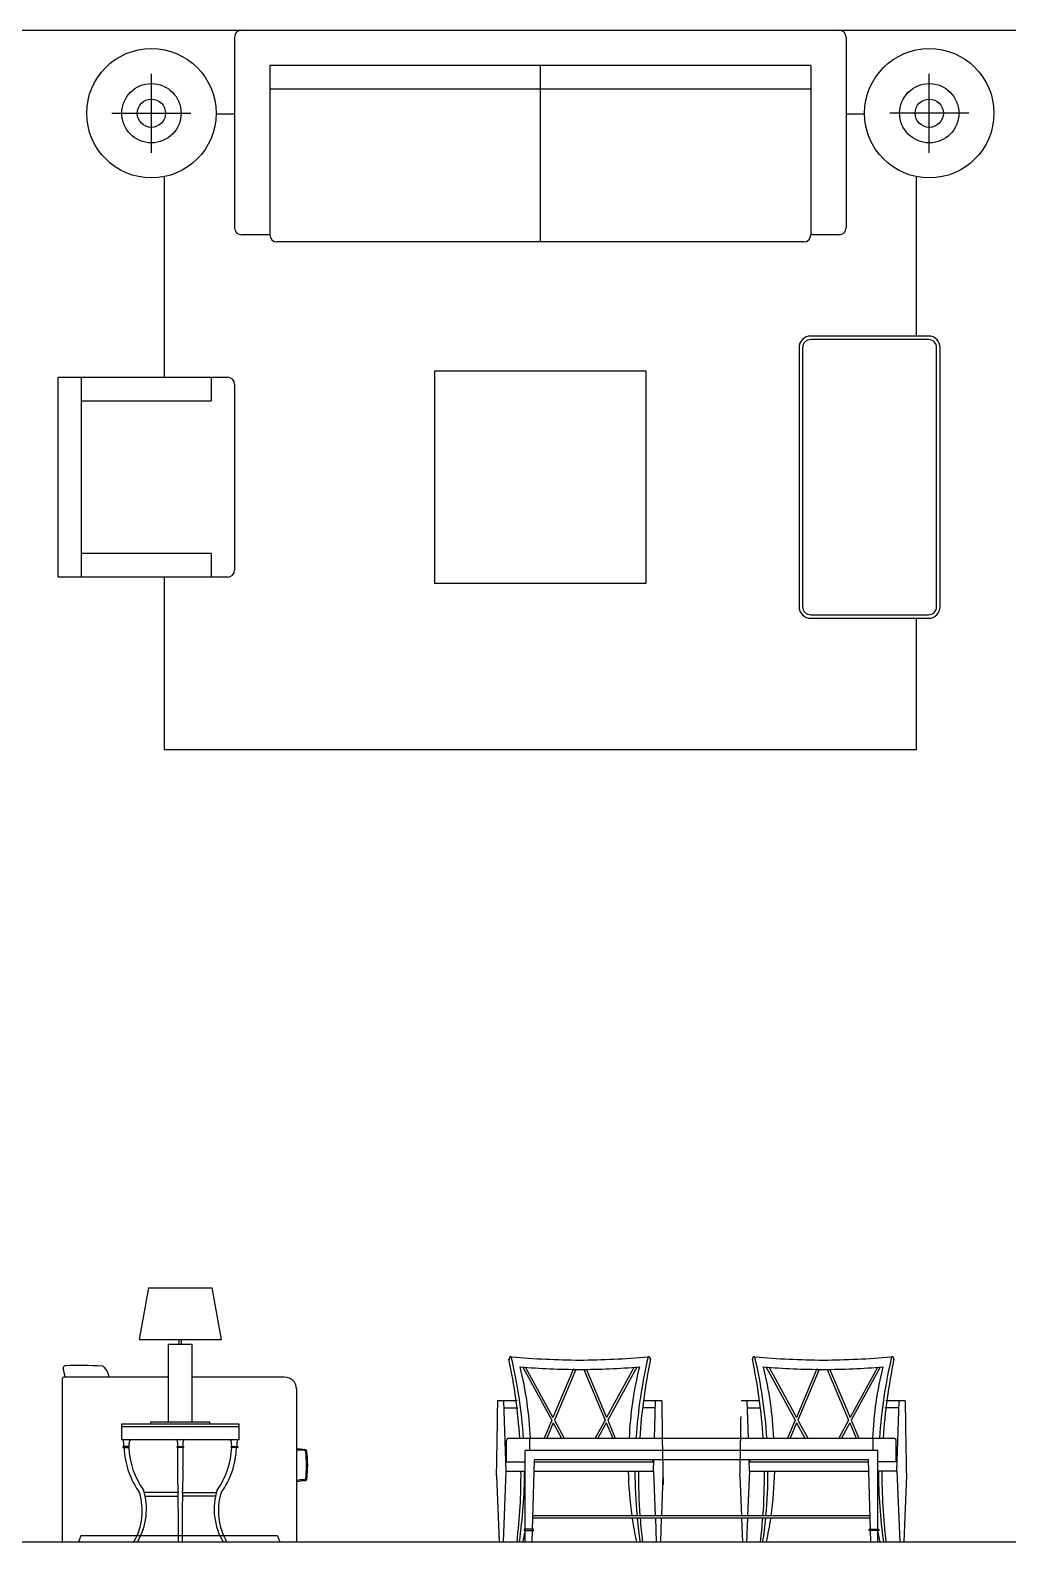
# Model space of a CAD drawing. Header units: inches. Extents: x 4.8 to 47.3, y 10 to 34.8.
# Drawn here: x 32.38 to 36.54, y 16.17 to 22.6 of the extents above; entities that cross this region are included whole.
import ezdxf

# ---------------------------------------------------------------- set-up
doc = ezdxf.new("R2010")
doc.units = ezdxf.units.IN
doc.header["$MEASUREMENT"] = 0
for name, color, linetype in [('02', 2, 'Continuous'), ('1', 1, 'Continuous'), ('4', 4, 'Continuous')]:
    doc.layers.add(name, color=color, linetype=linetype)

msp = doc.modelspace()

# ---------------------------------------------------------------- linework, layer by layer
at = {"layer": '02'}
for p, q in [((33.2496, 22.5689), (33.2496, 21.7589)), ((35.8496, 22.5689), (35.8496, 21.7589)), ((35.6996, 22.4489), (33.3996, 22.4489)), ((33.3996, 22.4489), (33.3996, 21.7289)), ((34.5496, 21.6989), (34.5496, 22.4489)), ((35.6996, 22.4489), (35.6996, 21.7289)), ((35.6996, 22.3489), (33.3996, 22.3489)), ((33.3996, 21.7289), (33.2796, 21.7289)), ((35.8196, 21.7289), (35.6996, 21.7289)), ((35.6696, 21.6989), (33.4296, 21.6989)), ((36.1996, 21.2989), (35.6996, 21.2989)), ((35.6496, 21.2489), (35.6496, 20.1489)), ((36.2496, 20.1489), (36.2496, 21.2489)), ((32.4993, 20.274), (32.4993, 21.1238)), ((32.4993, 21.1238), (33.2196, 21.1238)), ((32.5993, 20.274), (32.5993, 21.1238)), ((33.1496, 21.1238), (33.1496, 21.0238)), ((33.2496, 21.0938), (33.2496, 20.304)), ((32.5993, 21.0238), (33.1496, 21.0238)), ((33.1496, 20.374), (32.5993, 20.374)), ((33.1496, 20.374), (33.1496, 20.274)), ((33.2196, 20.274), (32.4993, 20.274)), ((35.6996, 20.0989), (36.1996, 20.0989))]:
    msp.add_line(p, q, dxfattribs=at)
msp.add_lwpolyline([(34.9996, 20.2489), (34.9996, 21.1489), (34.0996, 21.1489), (34.0996, 20.2489)], close=True, dxfattribs=at)
for centre, radius in [((32.8961, 22.2461), 0.275), ((36.2031, 22.2461), 0.275), ((32.8961, 22.2461), 0.126), ((36.2031, 22.2461), 0.126)]:
    msp.add_circle(centre, radius, dxfattribs=at)
for centre, radius, start, end in [((33.2796, 22.5689), 0.03, 90, 180), ((35.8196, 22.5689), 0.03, 0, 90), ((33.2796, 21.7589), 0.03, 180, 270), ((33.4296, 21.7289), 0.03, 180, 270), ((35.6696, 21.7289), 0.03, 270, 0), ((35.8196, 21.7589), 0.03, 270, 0), ((35.6996, 21.2489), 0.05, 90, 180), ((36.1996, 21.2489), 0.05, 0, 90), ((33.2196, 21.0938), 0.03, 0.00458, 90.00458), ((33.2196, 20.304), 0.03, 270.00458, 0.00458), ((35.6996, 20.1489), 0.05, 180, 270), ((36.1996, 20.1489), 0.05, 270, 0)]:
    msp.add_arc(centre, radius, start, end, dxfattribs=at)
at = {"layer": '1'}
for p, q in [((32.8961, 22.0781), (32.8961, 22.4141)), ((36.2031, 22.0781), (36.2031, 22.4141)), ((32.7281, 22.2461), (33.0641, 22.2461)), ((36.3711, 22.2461), (36.0351, 22.2461)), ((36.1996, 21.2839), (35.6996, 21.2839)), ((35.6646, 21.2489), (35.6646, 20.1489)), ((36.2346, 20.1489), (36.2346, 21.2489)), ((35.6996, 20.1139), (36.1996, 20.1139)), ((32.8838, 17.2532), (32.8438, 17.0332)), ((32.8838, 17.2532), (33.1538, 17.2532)), ((33.1938, 17.0332), (33.1538, 17.2532)), ((32.8438, 17.0332), (33.1938, 17.0332)), ((33.0138, 17.0132), (33.0138, 17.0332)), ((33.0238, 17.0132), (33.0238, 17.0332)), ((32.9688, 16.6832), (32.9688, 17.0132)), ((32.9688, 17.0132), (33.0688, 17.0132)), ((33.0688, 16.6832), (33.0688, 17.0132)), ((32.5164, 16.8632), (32.5164, 16.1732)), ((32.9688, 16.8732), (32.5264, 16.8732)), ((33.4625, 16.8732), (33.0688, 16.8732)), ((33.5125, 16.8232), (33.5125, 16.1732)), ((32.7688, 16.6632), (33.2688, 16.6632)), ((32.8938, 16.6832), (33.1438, 16.6832)), ((32.8938, 16.6732), (32.8938, 16.6832)), ((33.1438, 16.6732), (33.1438, 16.6832)), ((33.0075, 16.5968), (33.0075, 16.4895)), ((33.0302, 16.5968), (33.0302, 16.4895)), ((32.5964, 16.1982), (32.5864, 16.1732)), ((33.4325, 16.1982), (32.5964, 16.1982)), ((33.4325, 16.1982), (33.4425, 16.1732))]:
    msp.add_line(p, q, dxfattribs=at)
for points in [[(33.2496, 22.2419), (33.171, 22.2419)], [(35.9281, 22.2419), (35.8496, 22.2419)], [(32.9496, 21.9763), (32.9496, 21.1238)], [(36.1496, 21.2989), (36.1496, 21.9763)], [(32.9496, 20.274), (32.9496, 19.5419), (36.1496, 19.5419), (36.1496, 20.0989)], [(33.0095, 16.3822), (32.8652, 16.3822)], [(32.8689, 16.3672), (33.0098, 16.3672)], [(33.1688, 16.3672), (33.0278, 16.3672)], [(33.0281, 16.3822), (33.1725, 16.3822)]]:
    msp.add_lwpolyline(points, dxfattribs=at)
for points in [[(32.7688, 16.6082), (33.2688, 16.6082), (33.2688, 16.6732), (32.7688, 16.6732)], [(32.802, 16.5783), (32.7748, 16.5783), (32.7748, 16.5736), (32.802, 16.5736)], [(33.0052, 16.5783), (33.0324, 16.5783), (33.0324, 16.5736), (33.0052, 16.5736)], [(33.2357, 16.5783), (33.2629, 16.5783), (33.2629, 16.5736), (33.2357, 16.5736)]]:
    msp.add_lwpolyline(points, close=True, dxfattribs=at)
for centre in [(32.8961, 22.2461), (36.2031, 22.2461)]:
    msp.add_circle(centre, 0.06, dxfattribs=at)
for centre, radius, start, end in [((35.6996, 21.2489), 0.035, 90, 180), ((36.1996, 21.2489), 0.035, 0, 90), ((35.6996, 20.1489), 0.035, 180, 270), ((36.1996, 20.1489), 0.035, 270, 0), ((32.531, 16.9118), 0.01, 107.74037, 189.20162), ((32.2174, 16.8276), 0.3148, 8.34012, 15.2237), ((32.5905, 15.6566), 1.2663, 85.60876, 92.83346), ((32.6882, 16.9092), 0.01, 29.16485, 94.23681), ((32.6321, 16.8583), 0.0856, 10.08344, 40.73642), ((32.5264, 16.8632), 0.01, 90, 180), ((33.4625, 16.8232), 0.05, 0, 90), ((32.7665, 16.5974), 0.0111, 356.79519, 77.61726), ((33.0039, 16.5775), 0.2273, 175.11224, 179.78528), ((33.006, 16.574), 0.2058, 173.64743, 178.8133), ((32.8173, 16.592), 0.0166, 102.39867, 163.0867), ((32.9965, 16.5974), 0.0111, 356.79519, 77.61726), ((33.0412, 16.5974), 0.0111, 102.38274, 183.20481), ((33.2204, 16.592), 0.0166, 16.9133, 77.60133), ((33.0317, 16.574), 0.2058, 1.1867, 6.35257), ((33.2712, 16.5974), 0.0111, 102.38274, 183.20481), ((33.0337, 16.5775), 0.2273, 0.21472, 4.88776), ((33.1266, 16.5846), 0.3466, 181.93628, 215.87765), ((33.1266, 16.5846), 0.3266, 181.93628, 215.87765), ((32.9111, 16.5846), 0.3266, 324.12235, 358.06372), ((32.9111, 16.5846), 0.3466, 324.12235, 358.06372), ((33.8087, 18.8149), 2.2643, 262.48254, 263.4047), ((33.522, 16.3157), 0.2468, 84.47388, 92.19807), ((33.5473, 16.552), 0.00938, 62.76816, 99.93405), ((33.5477, 16.5561), 0.00954, 16.09173, 84.15264), ((33.0791, 16.4992), 0.4765, 352.62609, 7.37328), ((33.0746, 16.4992), 0.4859, 352.96589, 7.04003), ((34.2277, 16.4568), 1.2206, 178.46256, 183.50214), ((31.81, 16.4568), 1.2206, 356.49786, 1.53744), ((32.6059, 16.3111), 0.2689, 329.15676, 17.79103), ((33.4318, 16.3111), 0.2689, 162.20897, 210.84324), ((33.5597, 16.0818), 0.3556, 92.24547, 97.6207), ((33.6344, 15.5551), 0.8818, 95.45096, 97.94428), ((33.5473, 16.4464), 0.00938, 260.06595, 297.2272), ((33.547, 16.4424), 0.0102, 290.61786, 344.53517), ((32.5927, 16.3051), 0.2643, 330.0693, 16.80493), ((25.4087, 16.2124), 7.6025, 359.70469, 1.2796), ((40.6289, 16.2124), 7.6025, 178.7204, 180.29531), ((33.445, 16.3051), 0.2643, 163.19507, 209.9307)]:
    msp.add_arc(centre, radius, start, end, dxfattribs=at)
at = {"layer": '4'}
for p, q in [((26.6285, 22.5989), (46.9547, 22.5989)), ((34.475, 16.9154), (34.5981, 16.6897)), ((34.4869, 16.9145), (34.6031, 16.7015)), ((34.69, 16.9078), (34.6031, 16.7015)), ((34.7, 16.9058), (34.6092, 16.6902)), ((34.7342, 16.9058), (34.8251, 16.6902)), ((34.7442, 16.9078), (34.8312, 16.7015)), ((34.9474, 16.9145), (34.8312, 16.7015)), ((34.9592, 16.9154), (34.8362, 16.6897)), ((35.5101, 16.9154), (35.6331, 16.6897)), ((35.5219, 16.9145), (35.6381, 16.7015)), ((35.7251, 16.9078), (35.6381, 16.7015)), ((35.7351, 16.9058), (35.6442, 16.6902)), ((35.7693, 16.9058), (35.8601, 16.6902)), ((35.7793, 16.9078), (35.8662, 16.7015)), ((35.9824, 16.9145), (35.8662, 16.7015)), ((35.9943, 16.9154), (35.8712, 16.6897)), ((34.4511, 16.7726), (34.368, 16.7726)), ((34.4038, 16.4732), (34.3944, 16.7726)), ((35.0662, 16.7726), (34.9877, 16.7726)), ((35.0348, 16.6119), (35.0399, 16.7726)), ((35.4816, 16.7726), (35.4031, 16.7726)), ((35.4345, 16.6119), (35.4294, 16.7726)), ((36.1013, 16.7726), (36.0182, 16.7726)), ((36.0655, 16.4732), (36.0749, 16.7726)), ((34.3964, 16.7426), (34.4544, 16.7426)), ((35.0378, 16.7426), (34.9839, 16.7426)), ((35.4315, 16.7426), (35.4854, 16.7426)), ((36.0729, 16.7426), (36.0149, 16.7426)), ((34.5981, 16.6897), (34.5659, 16.6132)), ((34.6042, 16.6785), (34.5767, 16.6132)), ((34.6042, 16.6785), (34.6398, 16.6132)), ((34.6092, 16.6902), (34.6512, 16.6132)), ((34.8251, 16.6902), (34.7831, 16.6132)), ((34.83, 16.6785), (34.7945, 16.6132)), ((34.83, 16.6785), (34.8575, 16.6132)), ((34.8362, 16.6897), (34.8684, 16.6132)), ((35.6331, 16.6897), (35.6009, 16.6132)), ((35.6393, 16.6785), (35.6118, 16.6132)), ((35.6393, 16.6785), (35.6748, 16.6132)), ((35.6442, 16.6902), (35.6862, 16.6132)), ((35.8601, 16.6902), (35.8181, 16.6132)), ((35.8651, 16.6785), (35.8295, 16.6132)), ((35.8651, 16.6785), (35.8926, 16.6132)), ((35.8712, 16.6897), (35.9034, 16.6132)), ((34.4062, 16.5132), (34.4062, 16.6032)), ((34.4162, 16.6132), (36.0531, 16.6132)), ((34.5046, 16.5619), (34.5046, 16.6119)), ((35.9646, 16.5619), (35.9646, 16.6119)), ((36.0631, 16.5132), (36.0631, 16.6032)), ((35.9846, 16.5619), (34.4846, 16.5619)), ((34.4846, 16.1732), (34.4846, 16.5619)), ((34.5146, 16.1732), (34.5246, 16.5219)), ((35.9446, 16.5219), (34.5246, 16.5219)), ((35.028, 16.5132), (35.028, 16.5219)), ((35.0304, 16.4732), (35.032, 16.5219)), ((35.4388, 16.4732), (35.4373, 16.5219)), ((35.4413, 16.5132), (35.4413, 16.5219)), ((35.9546, 16.1732), (35.9446, 16.5219)), ((35.9846, 16.1732), (35.9846, 16.5619)), ((34.3632, 16.4549), (34.3742, 16.1732)), ((34.4034, 16.4732), (34.3916, 16.1732)), ((34.4022, 16.5132), (34.4846, 16.5132)), ((34.4034, 16.4732), (34.4846, 16.4732)), ((34.5233, 16.4732), (35.032, 16.4732)), ((34.5244, 16.5132), (35.032, 16.5132)), ((35.0309, 16.4732), (35.0383, 16.2832)), ((35.071, 16.4549), (35.0643, 16.2832)), ((35.3983, 16.4549), (35.405, 16.2832)), ((35.4384, 16.4732), (35.431, 16.2832)), ((35.4373, 16.5132), (35.9449, 16.5132)), ((35.4373, 16.4732), (35.946, 16.4732)), ((36.0671, 16.5132), (35.9846, 16.5132)), ((36.0659, 16.4732), (35.9846, 16.4732)), ((36.0659, 16.4732), (36.0777, 16.1732)), ((36.1061, 16.4549), (36.0951, 16.1732)), ((35.9518, 16.2732), (34.5175, 16.2732)), ((35.9515, 16.2832), (34.5178, 16.2832)), ((35.0387, 16.2732), (35.0426, 16.1732)), ((35.0639, 16.2732), (35.06, 16.1732)), ((35.4054, 16.2732), (35.4093, 16.1732)), ((35.4306, 16.2732), (35.4267, 16.1732)), ((34.5211, 16.2267), (34.4811, 16.2267)), ((34.4811, 16.2267), (34.4811, 16.2217)), ((34.4811, 16.2217), (34.5211, 16.2217)), ((34.5211, 16.2217), (34.5211, 16.2267)), ((35.9482, 16.2217), (35.9482, 16.2267)), ((35.9482, 16.2267), (35.9882, 16.2267)), ((35.9882, 16.2217), (35.9482, 16.2217)), ((35.9882, 16.2267), (35.9882, 16.2217)), ((26.6285, 16.1732), (46.9547, 16.1732))]:
    msp.add_line(p, q, dxfattribs=at)
for centre, radius, start, end in [((34.4263, 16.9495), 0.01, 85.19384, 193.70555), ((32.0834, 16.4574), 2.384, 3.74727, 11.89572), ((32.37, 16.4757), 2.1124, 3.73396, 13.24017), ((34.7367, 20.4171), 3.4714, 264.88308, 269.67647), ((32.9945, 16.5505), 1.514, 2.37641, 13.98062), ((34.7367, 20.4171), 3.5114, 265.54019, 269.68015), ((34.6975, 20.4171), 3.4714, 270.32353, 275.11692), ((34.6975, 20.4171), 3.5114, 270.31985, 274.45981), ((36.4398, 16.5505), 1.514, 166.01938, 177.62359), ((37.0642, 16.4757), 2.1124, 166.75983, 176.26604), ((37.3508, 16.4574), 2.384, 168.10428, 176.25273), ((35.008, 16.9495), 0.01, 346.29445, 94.80616), ((35.4613, 16.9495), 0.01, 85.19384, 193.70555), ((33.1185, 16.4574), 2.384, 3.74727, 11.89572), ((33.4051, 16.4757), 2.1124, 3.73396, 13.24017), ((35.7718, 20.4171), 3.4714, 264.88308, 269.67647), ((34.0295, 16.5505), 1.514, 2.37641, 13.98062), ((35.7718, 20.4171), 3.5114, 265.54019, 269.68015), ((35.7326, 20.4171), 3.4714, 270.32353, 275.11692), ((35.7326, 20.4171), 3.5114, 270.31985, 274.45981), ((37.4748, 16.5505), 1.514, 166.01938, 177.62359), ((38.0993, 16.4757), 2.1124, 166.75983, 176.26604), ((38.3858, 16.4574), 2.384, 168.10428, 176.25273), ((36.043, 16.9495), 0.01, 346.29445, 94.80616), ((5.9631, 17.0797), 28.407, 358.73973, 359.38061), ((63.4711, 17.0797), 28.407, 180.61939, 181.34114), ((64.5062, 17.0797), 28.407, 180.61939, 181.26027), ((6.9982, 17.0797), 28.407, 358.73973, 359.24454), ((34.4162, 16.6032), 0.01, 90, 180), ((36.0531, 16.6032), 0.01, 0, 90), ((32.0834, 16.4574), 2.384, 353.15381, 0.37999), ((32.37, 16.4757), 2.1124, 351.76866, 359.93401), ((36.4966, 16.5024), 1.5735, 181.06081, 188.00532), ((37.0642, 16.4757), 2.1124, 180.06599, 185.22671), ((37.3508, 16.4574), 2.384, 179.62001, 184.19001), ((33.1185, 16.4574), 2.384, 355.80999, 0.37999), ((33.4051, 16.4757), 2.1124, 354.77329, 359.93401), ((33.9727, 16.5024), 1.5735, 351.99468, 358.93919), ((38.0993, 16.4757), 2.1124, 180.06599, 188.23134), ((38.3858, 16.4574), 2.384, 179.62001, 186.84619), ((36.4966, 16.5024), 1.5735, 188.37321, 192.07394), ((37.0642, 16.4757), 2.1124, 185.49914, 188.23134), ((37.3508, 16.4574), 2.384, 184.43102, 186.84619), ((33.1185, 16.4574), 2.384, 353.15381, 355.56898), ((33.4051, 16.4757), 2.1124, 351.76866, 354.50086), ((33.9727, 16.5024), 1.5735, 347.92606, 351.62679), ((32.9377, 16.5024), 1.5735, 347.92606, 349.47162), ((37.5316, 16.5024), 1.5735, 190.52838, 192.07394)]:
    msp.add_arc(centre, radius, start, end, dxfattribs=at)

doc.saveas('drawing.dxf')
